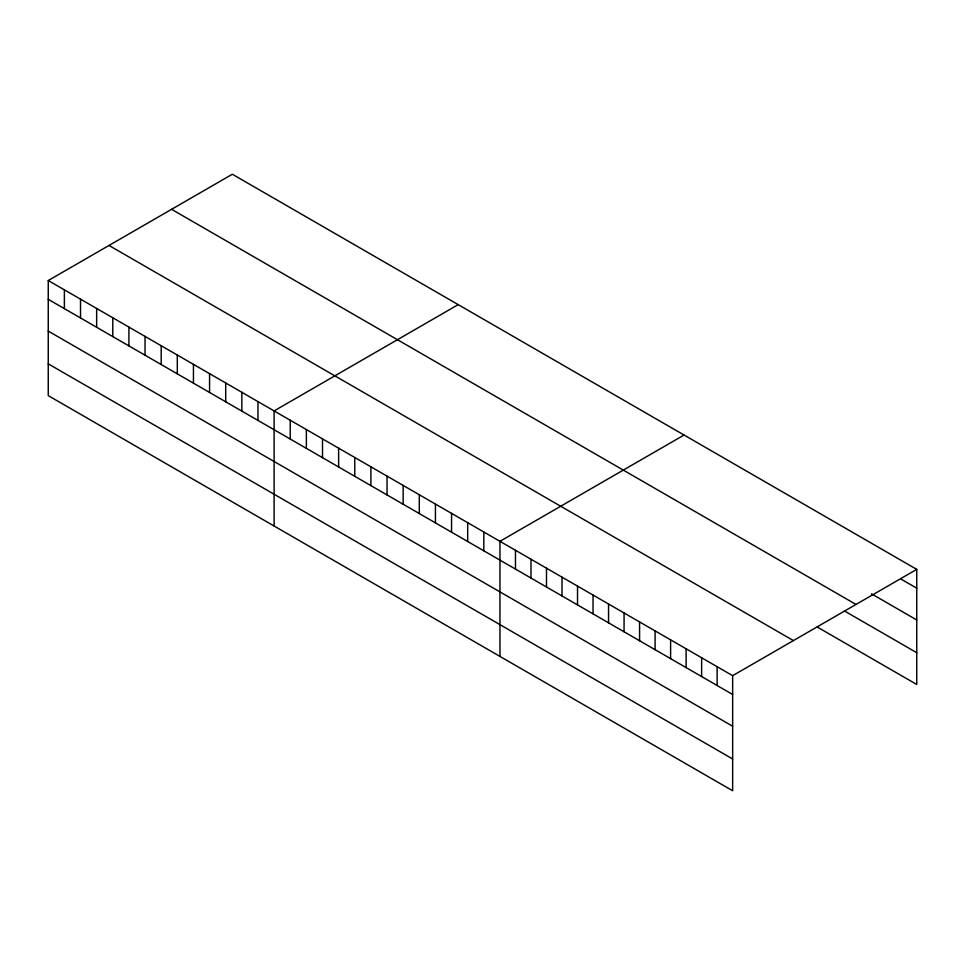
<?xml version="1.0" encoding="UTF-8"?>
<svg xmlns="http://www.w3.org/2000/svg" width="965" height="965" viewBox="0 0 965 965"><rect width="100%" height="100%" fill="white"/><g stroke="black" fill="none" stroke-linecap="round" stroke-linejoin="round"><path stroke-width="1.45" d="M48.25 280.526L732.652 675.669L732.652 790.757L48.25 395.626L48.25 280.526L232.348 174.243L916.75 569.374L916.75 684.475L817.21 626.997M458.194 304.638L274.108 410.921L274.108 526.021M684.052 435.034L499.954 541.317L499.954 656.417M732.652 675.669L916.75 569.374M901.238 579.229L916.75 588.192M871.504 593.837L916.75 619.964M171.589 209.321L856.003 604.452M844.351 610.905L916.75 652.702M108.997 245.448L793.411 640.591M48.25 299.331L732.652 694.474M48.25 331.104L732.652 726.247M48.25 363.841L732.652 758.985M717.14 666.706L717.14 685.512M701.627 657.756L701.627 676.562M686.115 648.794L686.115 667.599M670.603 639.843L670.603 658.649M655.09 630.881L655.09 649.686M639.578 621.93L639.578 640.736M624.066 612.968L624.066 631.773M608.553 604.018L608.553 622.823M593.041 595.055L593.041 613.861M577.528 586.105L577.528 604.91M562.016 577.142L562.016 595.948M546.492 568.192L546.492 586.997M530.979 559.23L530.979 578.035M515.467 550.279L515.467 569.085M483.827 532.005L483.827 550.81M467.687 522.692L467.687 541.498M451.56 513.38L451.56 532.185M435.432 504.068L435.432 522.873M419.293 494.743L419.293 513.561M403.165 485.431L403.165 504.237M387.025 476.119L387.025 494.924M370.898 466.807L370.898 485.612M354.77 457.494L354.77 476.3M338.631 448.182L338.631 466.988M322.503 438.87L322.503 457.675M306.363 429.546L306.363 448.363M290.236 420.233L290.236 439.039M257.969 401.609L257.969 420.414M241.841 392.297L241.841 411.102M225.701 382.984L225.701 401.79M209.574 373.672L209.574 392.478M193.446 364.348L193.446 383.165M177.307 355.036L177.307 373.841M161.179 345.723L161.179 364.529M145.04 336.411L145.04 355.217M128.912 327.099L128.912 345.904M112.784 317.787L112.784 336.592M96.645 308.474L96.645 327.28M80.517 299.15L80.517 317.968M64.378 289.838L64.378 308.643"/></g></svg>
